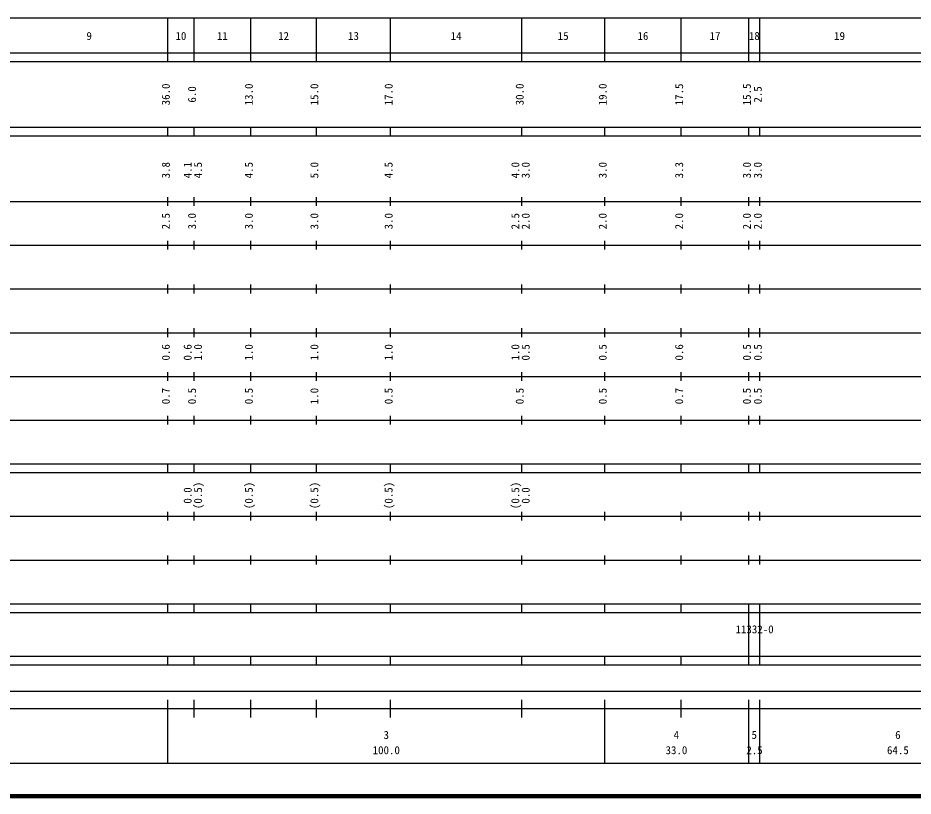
# Model space of a CAD drawing. Units: millimetres on the paper, enlarged 1000 times. Extents: x 40000 to 680000, y 20000 to 380000.
# Drawn here: x 233686 to 438591, y 20000 to 198000 of the extents above; entities that cross this region are included whole.
import ezdxf
from ezdxf.enums import TextEntityAlignment as Align

# ---------------------------------------------------------------- set-up
doc = ezdxf.new("R2010")
doc.units = ezdxf.units.MM
doc.header["$LTSCALE"] = 1000
doc.layers.add('M-TTL', color=2, linetype='Continuous', lineweight=140)
doc.layers.add('M-TTL-BAND', color=7, linetype='Continuous', lineweight=25)
doc.styles.add('ＭＳ ゴシック', font='')
doc.styles.get('ＭＳ ゴシック').set_extended_font_data('MS Gothic')

msp = doc.modelspace()

# ---------------------------------------------------------------- linework, layer by layer
at = {"layer": 'M-TTL'}
msp.add_line((40000, 20000), (680000, 20000), dxfattribs=at)
at = {"layer": 'M-TTL-BAND'}
for p, q in [((68000, 198000), (579000, 198000)), ((268000, 188000), (268000, 198000)), ((274000, 188000), (274000, 198000)), ((287000, 188000), (287000, 198000)), ((302000, 188000), (302000, 198000)), ((319000, 188000), (319000, 198000)), ((349000, 188000), (349000, 198000)), ((368000, 188000), (368000, 198000)), ((385500, 188000), (385500, 198000)), ((401000, 188000), (401000, 198000)), ((403500, 188000), (403500, 198000)), ((40000, 190000), (579000, 190000)), ((40000, 188000), (579000, 188000)), ((40000, 173000), (579000, 173000)), ((268000, 171000), (268000, 173000)), ((274000, 171000), (274000, 173000)), ((287000, 171000), (287000, 173000)), ((302000, 171000), (302000, 173000)), ((319000, 171000), (319000, 173000)), ((349000, 171000), (349000, 173000)), ((368000, 171000), (368000, 173000)), ((385500, 171000), (385500, 173000)), ((401000, 171000), (401000, 173000)), ((403500, 171000), (403500, 173000)), ((40000, 171000), (579000, 171000)), ((40000, 156000), (579000, 156000)), ((268000, 155000), (268000, 157000)), ((274000, 155000), (274000, 157000)), ((287000, 155000), (287000, 157000)), ((302000, 155000), (302000, 157000)), ((319000, 155000), (319000, 157000)), ((349000, 155000), (349000, 157000)), ((368000, 155000), (368000, 157000)), ((385500, 155000), (385500, 157000)), ((401000, 155000), (401000, 157000)), ((403500, 155000), (403500, 157000)), ((46000, 146000), (579000, 146000)), ((268000, 145000), (268000, 147000)), ((274000, 145000), (274000, 147000)), ((287000, 145000), (287000, 147000)), ((302000, 145000), (302000, 147000)), ((319000, 145000), (319000, 147000)), ((349000, 145000), (349000, 147000)), ((368000, 145000), (368000, 147000)), ((385500, 145000), (385500, 147000)), ((401000, 145000), (401000, 147000)), ((403500, 145000), (403500, 147000)), ((52000, 136000), (579000, 136000)), ((268000, 135000), (268000, 137000)), ((274000, 135000), (274000, 137000)), ((287000, 135000), (287000, 137000)), ((302000, 135000), (302000, 137000)), ((319000, 135000), (319000, 137000)), ((349000, 135000), (349000, 137000)), ((368000, 135000), (368000, 137000)), ((385500, 135000), (385500, 137000)), ((401000, 135000), (401000, 137000)), ((403500, 135000), (403500, 137000)), ((46000, 126000), (579000, 126000)), ((268000, 125000), (268000, 127000)), ((274000, 125000), (274000, 127000)), ((287000, 125000), (287000, 127000)), ((302000, 125000), (302000, 127000)), ((319000, 125000), (319000, 127000)), ((349000, 125000), (349000, 127000)), ((368000, 125000), (368000, 127000)), ((385500, 125000), (385500, 127000)), ((401000, 125000), (401000, 127000)), ((403500, 125000), (403500, 127000)), ((268000, 115000), (268000, 117000)), ((274000, 115000), (274000, 117000)), ((287000, 115000), (287000, 117000)), ((302000, 115000), (302000, 117000)), ((319000, 115000), (319000, 117000)), ((349000, 115000), (349000, 117000)), ((368000, 115000), (368000, 117000)), ((385500, 115000), (385500, 117000)), ((401000, 115000), (401000, 117000)), ((403500, 115000), (403500, 117000)), ((52000, 116000), (579000, 116000)), ((268000, 105000), (268000, 107000)), ((274000, 105000), (274000, 107000)), ((287000, 105000), (287000, 107000)), ((302000, 105000), (302000, 107000)), ((319000, 105000), (319000, 107000)), ((349000, 105000), (349000, 107000)), ((368000, 105000), (368000, 107000)), ((385500, 105000), (385500, 107000)), ((401000, 105000), (401000, 107000)), ((403500, 105000), (403500, 107000)), ((46000, 106000), (579000, 106000)), ((40000, 96000), (579000, 96000)), ((268000, 94000), (268000, 96000)), ((274000, 94000), (274000, 96000)), ((287000, 94000), (287000, 96000)), ((302000, 94000), (302000, 96000)), ((319000, 94000), (319000, 96000)), ((349000, 94000), (349000, 96000)), ((368000, 94000), (368000, 96000)), ((385500, 94000), (385500, 96000)), ((401000, 94000), (401000, 96000)), ((403500, 94000), (403500, 96000)), ((40000, 94000), (579000, 94000)), ((268000, 83000), (268000, 85000)), ((274000, 83000), (274000, 85000)), ((287000, 83000), (287000, 85000)), ((302000, 83000), (302000, 85000)), ((319000, 83000), (319000, 85000)), ((349000, 83000), (349000, 85000)), ((368000, 83000), (368000, 85000)), ((385500, 83000), (385500, 85000)), ((401000, 83000), (401000, 85000)), ((403500, 83000), (403500, 85000)), ((49000, 84000), (579000, 84000)), ((40000, 74000), (579000, 74000)), ((268000, 73000), (268000, 75000)), ((274000, 73000), (274000, 75000)), ((287000, 73000), (287000, 75000)), ((302000, 73000), (302000, 75000)), ((319000, 73000), (319000, 75000)), ((349000, 73000), (349000, 75000)), ((368000, 73000), (368000, 75000)), ((385500, 73000), (385500, 75000)), ((401000, 73000), (401000, 75000)), ((403500, 73000), (403500, 75000)), ((40000, 64000), (579000, 64000)), ((268000, 62000), (268000, 64000)), ((274000, 62000), (274000, 64000)), ((287000, 62000), (287000, 64000)), ((302000, 62000), (302000, 64000)), ((319000, 62000), (319000, 64000)), ((349000, 62000), (349000, 64000)), ((368000, 62000), (368000, 64000)), ((385500, 62000), (385500, 64000)), ((401000, 52000), (401000, 64000)), ((403500, 52000), (403500, 64000)), ((40000, 62000), (579000, 62000)), ((40000, 52000), (579000, 52000)), ((268000, 50000), (268000, 52000)), ((274000, 50000), (274000, 52000)), ((287000, 50000), (287000, 52000)), ((302000, 50000), (302000, 52000)), ((319000, 50000), (319000, 52000)), ((349000, 50000), (349000, 52000)), ((368000, 50000), (368000, 52000)), ((385500, 50000), (385500, 52000)), ((401000, 50000), (401000, 52000)), ((403500, 50000), (403500, 52000)), ((40000, 50000), (579000, 50000)), ((71000, 44000), (565000, 44000)), ((268000, 27500), (268000, 42000)), ((274000, 38000), (274000, 42000)), ((287000, 38000), (287000, 42000)), ((302000, 38000), (302000, 42000)), ((319000, 38000), (319000, 42000)), ((349000, 38000), (349000, 42000)), ((368000, 27500), (368000, 42000)), ((385500, 38000), (385500, 42000)), ((401000, 27500), (401000, 42000)), ((403500, 27500), (403500, 42000)), ((40000, 40000), (579000, 40000)), ((68000, 27500), (579000, 27500))]:
    msp.add_line(p, q, dxfattribs=at)

# ---------------------------------------------------------------- texts
at = {"layer": 'M-TTL-BAND', "style": 'ＭＳ ゴシック'}
for s, p in [('9', (250000, 192405)), ('10', (271000, 192405)), ('11', (280500, 192405)), ('12', (294500, 192405)), ('13', (310500, 192405)), ('14', (334000, 192405)), ('15', (358500, 192405)), ('16', (376750, 192405)), ('17', (393250, 192405)), ('18', (402250, 192405)), ('19', (421750, 192405)), ('11332-0', (402307, 56681)), ('3', (318000, 32523)), ('4', (384400, 32523)), ('5', (402233, 32523)), ('6', (435112, 32523)), ('100.0', (318000, 29033)), ('33.0', (384420, 29033)), ('2.5', (402287, 29033)), ('64.5', (435112, 29033))]:
    msp.add_text(s, height=1833, dxfattribs=at).set_placement(p, align=Align.BOTTOM_CENTER)
for s, p in [('36.0', (269000, 180500)), ('13.0', (288000, 180500)), ('15.0', (303000, 180500)), ('17.0', (320000, 180500)), ('30.0', (350000, 180500)), ('19.0', (369000, 180500)), ('17.5', (386500, 180500)), ('15.5', (402000, 180500)), ('6.0', (275000, 180500)), ('2.5', (404500, 180500)), ('3.8', (269000, 163174)), ('4.1', (274000, 163174)), ('4.5', (276370, 163174)), ('4.5', (288000, 163174)), ('5.0', (303000, 163174)), ('4.5', (320000, 163174)), ('4.0', (349000, 163174)), ('3.0', (351370, 163174)), ('3.0', (369000, 163174)), ('3.3', (386500, 163174)), ('3.0', (402000, 163174)), ('3.0', (404500, 163174)), ('2.5', (269000, 151500)), ('3.0', (275000, 151500)), ('3.0', (288000, 151500)), ('3.0', (303000, 151500)), ('3.0', (320000, 151500)), ('2.5', (349000, 151500)), ('2.0', (351370, 151500)), ('2.0', (369000, 151500)), ('2.0', (386500, 151500)), ('2.0', (402000, 151500)), ('2.0', (404500, 151500)), ('0.6', (269000, 121500)), ('0.6', (274000, 121500)), ('1.0', (276370, 121500)), ('1.0', (288000, 121500)), ('1.0', (303000, 121500)), ('1.0', (320000, 121500)), ('1.0', (349000, 121500)), ('0.5', (351370, 121500)), ('0.5', (369000, 121500)), ('0.6', (386500, 121500)), ('0.5', (402000, 121500)), ('0.5', (404500, 121500)), ('0.7', (269000, 111500)), ('0.5', (275000, 111500)), ('0.5', (288000, 111500)), ('1.0', (303000, 111500)), ('0.5', (320000, 111500)), ('0.5', (350000, 111500)), ('0.5', (369000, 111500)), ('0.7', (386500, 111500)), ('0.5', (402000, 111500)), ('0.5', (404500, 111500)), ('0.0', (274000, 88764)), ('(0.5)', (276370, 88764)), ('(0.5)', (288000, 88764)), ('(0.5)', (303000, 88764)), ('(0.5)', (320000, 88764)), ('(0.5)', (349000, 88764)), ('0.0', (351370, 88764))]:
    msp.add_text(s, height=1833, rotation=90, dxfattribs=at).set_placement(p, align=Align.BOTTOM_CENTER)

doc.saveas('drawing.dxf')
